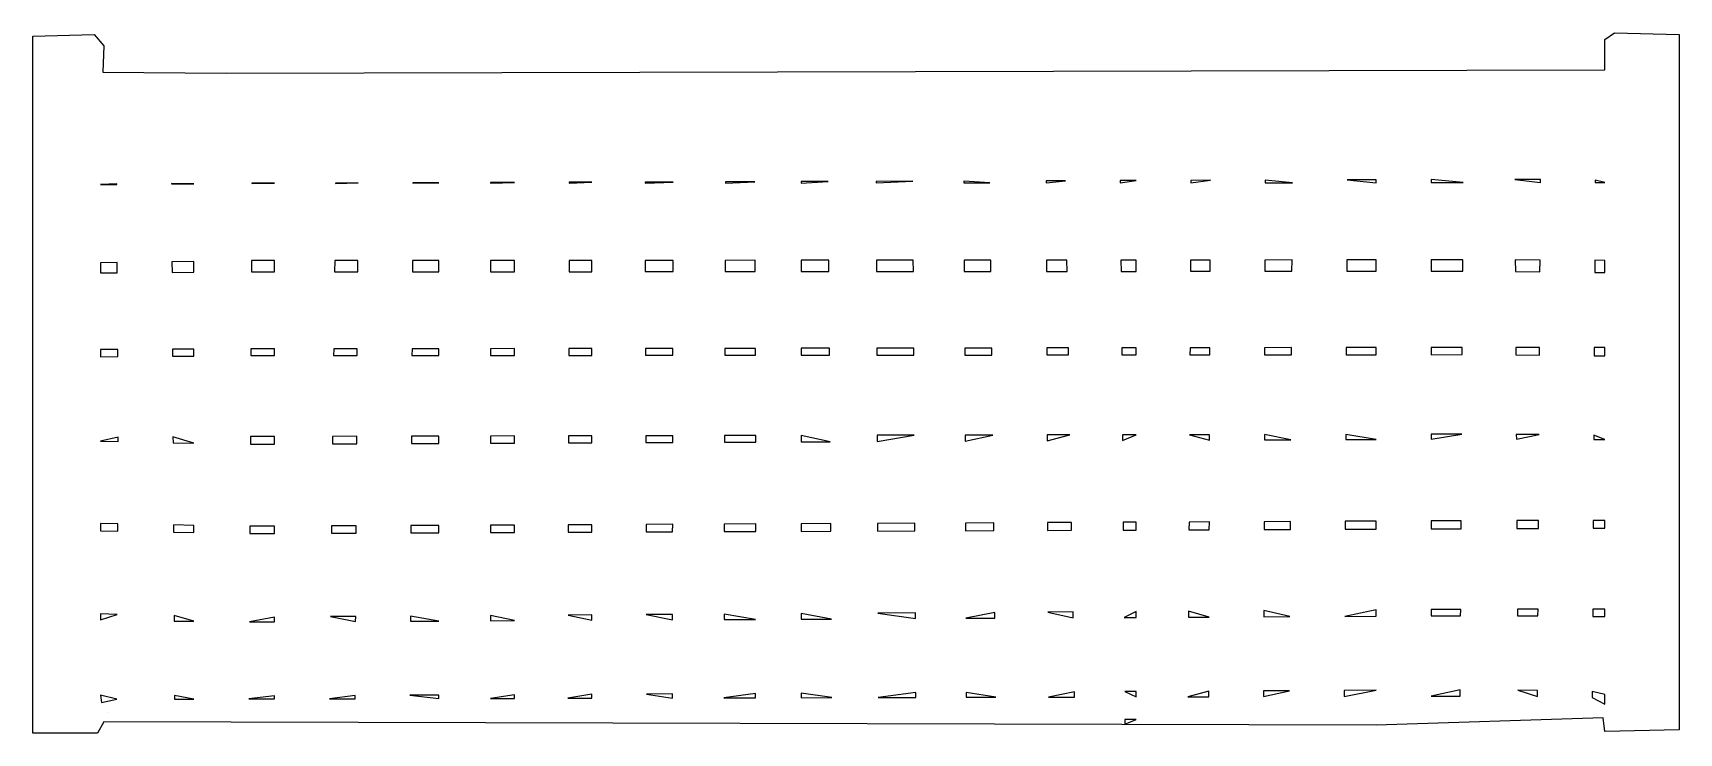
# Model space of a CAD drawing. Header units: millimetres. Extents: x -663 to 665, y -283 to 283.
import ezdxf

# ---------------------------------------------------------------- set-up
doc = ezdxf.new("R2010")
doc.units = ezdxf.units.MM
doc.layers.add('ALMOND-DRAW-PROFILE', color=7, linetype='Continuous', lineweight=25)

msp = doc.modelspace()

# ---------------------------------------------------------------- linework, layer by layer
at = {"layer": 'ALMOND-DRAW-PROFILE'}
for points in [[(-662.84, -282.68), (-662.84, 280.08), (-613.46, 281.38), (-605.66, 272.29), (-606.37, 251.01), (-506.88, 250.19), (605.66, 252.79), (605.66, 277.48), (613.46, 282.68), (665.44, 281.38), (665.44, -280.08), (605.66, -281.38), (604.17, -270.43), (421.1, -276.18), (-605.66, -273.59), (-610.86, -282.68)], [(-595.2, 160.8), (-608.26, 160.29), (-595.2, 160.39)], [(-532.87, 160.86), (-551.02, 160.98), (-551.02, 160.72)], [(-486.14, 161.17), (-467.89, 161.29), (-486.14, 161.23)], [(-418.58, 161.21), (-400.35, 161.5), (-418.58, 161.44)], [(-356.16, 161.25), (-335.32, 161.7), (-356.16, 161.63)], [(-293.73, 161.29), (-274.24, 161.89), (-293.73, 161.83)], [(-230.06, 161.33), (-211.85, 162.08), (-230.06, 162.03)], [(-168.94, 161.37), (-146.23, 162.29), (-168.94, 162.22)], [(-104.01, 161.41), (-80.24, 162.49), (-104, 162.42)], [(-42.89, 161.45), (-21.09, 162.68), (-42.89, 162.61)], [(17.65, 161.49), (47.14, 162.9), (17.64, 162.8)], [(109.23, 161.55), (88.39, 163.02), (88.4, 161.54)], [(154.69, 161.58), (170.35, 163.28), (154.68, 163.23)], [(214.52, 161.61), (227.45, 163.46), (214.5, 163.41)], [(271.6, 161.65), (287.22, 163.65), (271.61, 163.6)], [(353.47, 161.7), (331.4, 163.78), (331.39, 161.69)], [(397.69, 163.99), (421.1, 161.75), (421.1, 164.06)], [(491.23, 161.79), (465.29, 164.2), (465.29, 161.78)], [(532.91, 164.41), (553.63, 161.81), (553.64, 164.21)], [(605.66, 161.81), (597.83, 163.77), (597.81, 161.81)], [(-608.26, 97.05), (-608.26, 88.82), (-594.78, 88.92), (-594.83, 97.25)], [(-550.6, 89.26), (-532.87, 89.4), (-532.87, 98.19), (-550.65, 97.92)], [(-486.5, 98.78), (-486.56, 89.69), (-467.89, 89.7), (-467.89, 98.8)], [(-419.42, 89.73), (-400.77, 89.74), (-400.71, 98.84), (-419.31, 98.83)], [(-356.52, 98.87), (-356.58, 89.77), (-335.32, 89.78), (-335.32, 98.88)], [(-293.73, 98.91), (-293.73, 89.81), (-274.24, 89.82), (-274.24, 98.92)], [(-230.28, 89.85), (-211.85, 89.87), (-211.85, 98.96), (-230.25, 98.95)], [(-168.73, 89.9), (-146.33, 89.91), (-146.32, 99), (-168.75, 98.99)], [(-104.28, 99.03), (-104.32, 89.93), (-79.98, 89.95), (-80.02, 99.05)], [(-20.61, 99.09), (-42.89, 99.07), (-42.89, 89.97), (-20.53, 89.99)], [(47.51, 99.13), (17.87, 99.11), (17.9, 90.01), (47.57, 90.03)], [(88.67, 99.16), (88.71, 90.06), (110.07, 90.07), (109.97, 99.17)], [(155, 90.1), (171.64, 90.11), (171.47, 99.21), (154.96, 99.2)], [(227.45, 90.15), (227.45, 99.25), (215.07, 99.24), (215.15, 90.14)], [(271.23, 99.27), (271.18, 90.17), (287, 90.18), (287.03, 99.28)], [(353.11, 99.32), (331.22, 99.31), (331.19, 90.21), (353.06, 90.22)], [(397.26, 90.25), (421.1, 90.27), (421.1, 99.37), (397.31, 99.35)], [(490.82, 90.31), (490.87, 99.41), (465.29, 99.4), (465.29, 90.3)], [(533.35, 90.11), (553.21, 89.85), (553.26, 99.26), (533.29, 99.35)], [(605.66, 99.03), (597.45, 99.07), (597.4, 89.28), (605.66, 89.17)], [(-594.39, 21.33), (-594.43, 27.18), (-608.26, 27.14), (-608.26, 21.23)], [(-532.87, 21.8), (-532.87, 27.35), (-550.23, 27.3), (-550.2, 21.67)], [(-467.89, 22.11), (-467.89, 27.5), (-486.93, 27.47), (-486.96, 22.09)], [(-401.16, 22.17), (-401.13, 27.58), (-420.15, 27.56), (-420.21, 22.15)], [(-335.32, 22.22), (-335.32, 27.66), (-356.94, 27.63), (-356.97, 22.2)], [(-274.24, 22.27), (-274.24, 27.74), (-293.73, 27.71), (-293.73, 22.25)], [(-211.85, 22.32), (-211.85, 27.82), (-230.46, 27.8), (-230.47, 22.3)], [(-146.43, 22.37), (-146.42, 27.9), (-168.54, 27.87), (-168.53, 22.35)], [(-104.62, 22.4), (-79.73, 22.42), (-79.75, 27.98), (-104.59, 27.95)], [(-42.89, 22.45), (-20, 22.47), (-20.04, 28.06), (-42.89, 28.03)], [(47.96, 22.53), (47.92, 28.15), (18.11, 28.11), (18.14, 22.5)], [(88.99, 28.2), (89.02, 22.56), (110.86, 22.58), (110.8, 28.23)], [(172.83, 22.63), (172.73, 28.31), (155.27, 28.28), (155.3, 22.61)], [(227.45, 22.67), (227.45, 28.38), (215.68, 28.37), (215.73, 22.66)], [(270.82, 28.44), (270.78, 22.7), (286.8, 22.71), (286.82, 28.46)], [(352.69, 28.55), (331.01, 28.52), (330.99, 22.75), (352.66, 22.77)], [(421.1, 22.83), (421.1, 28.63), (396.89, 28.6), (396.86, 22.81)], [(490.43, 22.89), (490.46, 28.72), (465.29, 28.69), (465.29, 22.87)], [(552.81, 22.49), (552.85, 28.72), (533.7, 28.74), (533.74, 22.73)], [(605.66, 21.81), (605.66, 28.66), (597.03, 28.67), (597, 21.92)], [(-594.01, -43.78), (-608.26, -47.01), (-593.99, -47.31)], [(-532.87, -48.57), (-549.82, -43.53), (-549.79, -48.22)], [(-467.89, -43.16), (-487.33, -43.2), (-487.37, -49.35), (-467.89, -49.27)], [(-401.59, -48.99), (-401.55, -43.03), (-420.98, -43.07), (-421.05, -49.07)], [(-335.32, -42.91), (-357.35, -42.95), (-357.39, -48.81), (-335.32, -48.72)], [(-274.24, -42.79), (-293.73, -42.83), (-293.73, -48.54), (-274.24, -48.46)], [(-211.85, -42.67), (-230.67, -42.71), (-230.69, -48.28), (-211.85, -48.2)], [(-168.32, -48.02), (-146.54, -47.93), (-146.53, -42.55), (-168.34, -42.59)], [(-104.93, -47.75), (-79.47, -47.65), (-79.49, -42.42), (-104.9, -42.47)], [(-19.47, -47.4), (-42.89, -42.34), (-42.89, -47.5)], [(18.38, -47.24), (48.34, -42.17), (18.36, -42.23)], [(89.33, -46.94), (111.62, -42.05), (89.3, -42.09)], [(155.61, -46.67), (173.96, -41.93), (155.59, -41.97)], [(216.34, -46.42), (227.45, -41.83), (216.3, -41.85)], [(270.41, -41.75), (286.6, -46.13), (286.61, -41.72)], [(352.26, -45.86), (330.8, -41.63), (330.79, -45.94)], [(421.1, -45.57), (396.48, -41.51), (396.45, -45.67)], [(465.29, -45.39), (490.05, -41.33), (465.29, -41.38)], [(534.13, -45.26), (552.43, -41.65), (534.11, -41.45)], [(605.66, -45.74), (596.62, -42.14), (596.6, -45.68)], [(-594.32, -113.77), (-608.26, -113.5), (-608.26, -119.35), (-594.36, -119.61)], [(-532.87, -114.93), (-549.4, -114.62), (-549.37, -120.47), (-532.87, -120.78)], [(-467.89, -115.55), (-487.76, -115.64), (-487.79, -121.5), (-467.89, -121.42)], [(-402, -121.16), (-401.97, -115.26), (-421.82, -115.35), (-421.89, -121.24)], [(-335.32, -114.96), (-357.78, -115.06), (-357.81, -120.99), (-335.32, -120.9)], [(-274.24, -120.67), (-274.24, -114.68), (-293.73, -114.77), (-293.73, -120.74)], [(-211.85, -114.4), (-230.87, -114.49), (-230.89, -120.5), (-211.85, -120.43)], [(-168.13, -114.21), (-168.11, -120.26), (-146.64, -120.18), (-146.63, -114.11)], [(-79.46, -113.81), (-105.04, -113.92), (-105.05, -120.02), (-79.48, -119.92)], [(-18.96, -119.69), (-19, -113.53), (-42.89, -113.64), (-42.89, -119.78)], [(18.63, -119.54), (48.8, -119.43), (48.76, -113.23), (18.61, -113.37)], [(89.64, -119.27), (112.53, -119.18), (112.46, -112.95), (89.61, -113.05)], [(175.14, -118.94), (175.2, -112.67), (155.89, -112.76), (155.92, -119.01)], [(216.91, -112.48), (216.97, -118.78), (227.45, -118.74), (227.45, -112.43)], [(270, -112.24), (269.96, -118.57), (286.39, -118.51), (286.41, -112.16)], [(351.87, -111.88), (330.6, -111.97), (330.58, -118.34), (351.84, -118.26)], [(396.03, -118.09), (421.1, -117.99), (421.1, -111.57), (396.07, -111.68)], [(465.29, -111.37), (465.29, -117.82), (489.6, -117.73), (489.64, -111.26)], [(551.99, -117.47), (552.02, -111.12), (534.51, -111.12), (534.55, -117.54)], [(605.66, -111.12), (596.22, -111.12), (596.18, -117.27), (605.66, -117.23)], [(18.86, -185.81), (49.21, -190.21), (49.19, -185.62)], [(113.31, -185.21), (89.95, -190), (113.36, -189.88)], [(156.21, -184.94), (176.56, -189.56), (176.47, -184.8)], [(227.45, -184.48), (217.59, -189.35), (227.45, -189.3)], [(286.18, -188.99), (269.57, -184.21), (269.55, -189.08)], [(351.42, -188.66), (330.39, -183.82), (330.37, -188.76)], [(421.1, -183.23), (395.62, -188.43), (421.1, -188.3)], [(465.29, -182.94), (465.29, -188.07), (489.2, -187.95), (489.23, -182.79)], [(551.61, -182.61), (534.93, -182.61), (534.96, -187.97), (551.58, -188.11)], [(605.66, -182.61), (595.8, -182.61), (595.76, -188.5), (605.66, -188.59)], [(-608.26, -191.27), (-594.75, -186.82), (-608.26, -186.51)], [(-532.87, -192.41), (-548.97, -187.86), (-548.95, -192.17)], [(-467.89, -188.94), (-488.21, -192.97), (-467.89, -192.86)], [(-422.68, -188.65), (-402.42, -192.53), (-402.4, -188.52)], [(-335.32, -192.18), (-358.21, -188.24), (-358.23, -192.3)], [(-274.24, -191.87), (-293.73, -187.82), (-293.73, -191.97)], [(-231.08, -187.42), (-211.85, -191.56), (-211.85, -187.29)], [(-167.92, -187.01), (-146.75, -191.22), (-146.74, -186.88)], [(-79.69, -190.87), (-105.15, -186.61), (-105.16, -191.01)], [(-18.5, -190.56), (-42.89, -186.21), (-42.89, -190.69)], [(-595.15, -255.39), (-608.26, -251.92), (-607.39, -257.99)], [(-532.87, -255.24), (-548.59, -252.36), (-548.57, -255.28)], [(-402.77, -252.33), (-423.46, -254.99), (-402.79, -254.94)], [(-358.58, -252.1), (-335.32, -254.78), (-335.32, -251.98)], [(-274.24, -251.67), (-293.73, -254.69), (-274.24, -254.64)], [(-211.85, -251.35), (-231.29, -254.55), (-211.85, -254.5)], [(-167.73, -251.12), (-146.84, -254.35), (-146.83, -251.01)], [(-79.86, -250.66), (-105.25, -254.25), (-79.87, -254.19)], [(-18.1, -254.05), (-42.89, -250.47), (-42.89, -254.11)], [(49.57, -249.99), (19.1, -253.96), (49.59, -253.89)], [(114.11, -253.74), (90.22, -249.78), (90.24, -253.8)], [(177.61, -249.33), (156.52, -253.64), (177.69, -253.59)], [(218.11, -249.12), (227.45, -253.48), (227.45, -249.07)], [(286, -248.77), (269.17, -253.38), (285.99, -253.34)], [(330.18, -253.24), (351.07, -248.43), (330.19, -248.54)], [(395.24, -253.09), (421.1, -248.07), (395.27, -248.21)], [(488.85, -247.72), (465.29, -252.92), (488.82, -252.87)], [(535.31, -247.95), (551.19, -253.24), (551.22, -248.22)], [(605.66, -251.49), (595.4, -248.98), (595.37, -254), (605.66, -259.29)], [(-467.89, -252.67), (-488.57, -255.14), (-467.89, -255.09)], [(-602.33, -266.07), (-602.34, -266.08), (-602.33, -266.08)], [(218.34, -275.48), (227.45, -271.67), (218.31, -271.69)]]:
    msp.add_lwpolyline(points, close=True, dxfattribs=at)

doc.saveas('drawing.dxf')
